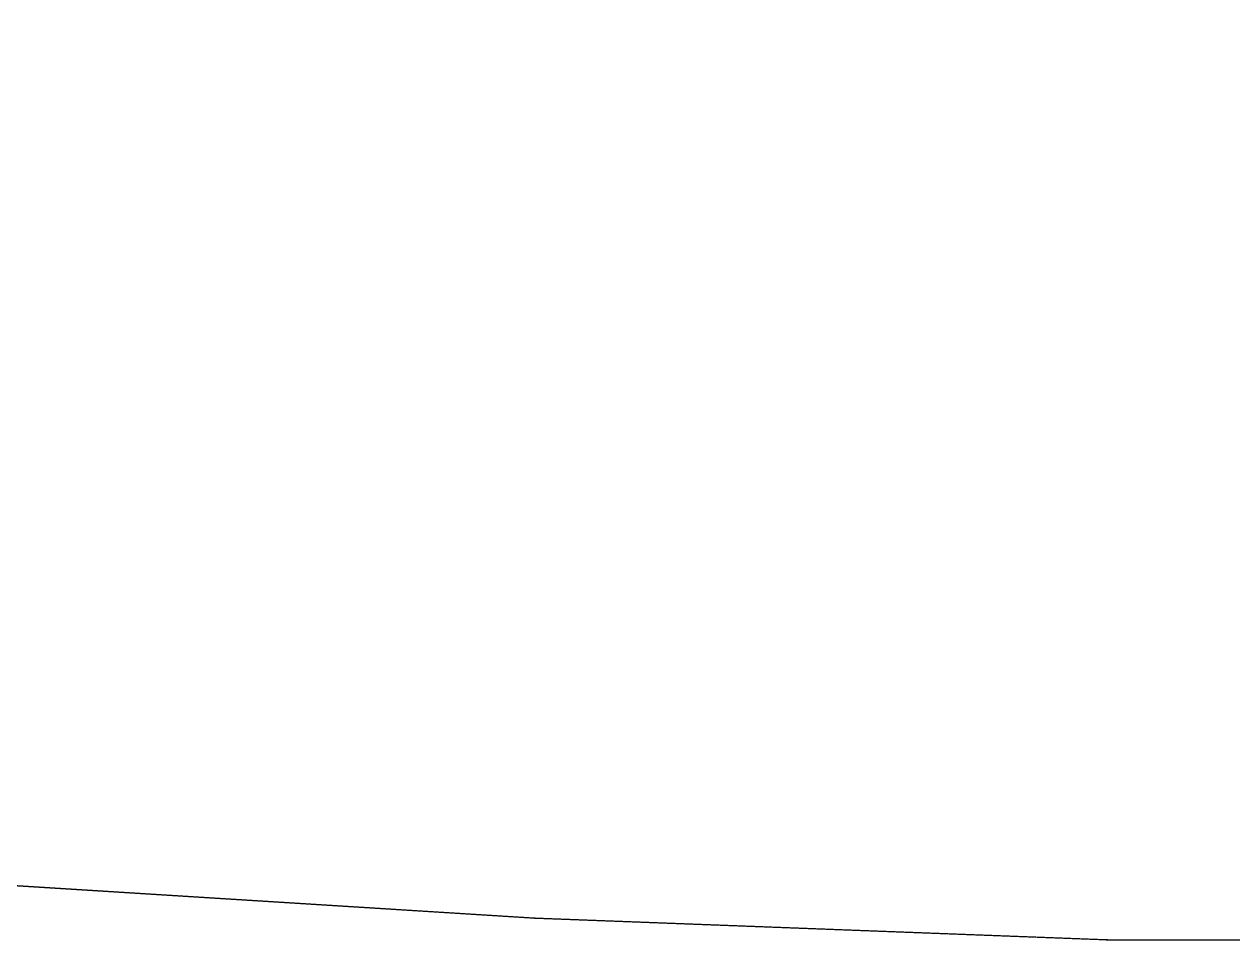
# Model space of a CAD drawing. Header units: inches. Extents: x 2605 to 2965, y 1528 to 1642.
# Drawn here: x 2675.77 to 2685.87, y 1565.31 to 1573.03 of the extents above; entities that cross this region are included whole.
import ezdxf

# ---------------------------------------------------------------- set-up
doc = ezdxf.new("R2010")
doc.units = ezdxf.units.IN
doc.layers.add('table top', color=7, linetype='Continuous')

msp = doc.modelspace()

# ---------------------------------------------------------------- linework, layer by layer
at = {"layer": 'table top', "invisible_edges": 15}
for points in [[(2684.816, 1565.374, 20.5), (2684.82, 1607.135, 20.5), (2680.04, 1606.955, 20.5), (2680.035, 1565.553, 20.5)], [(2680.04, 1606.955, 19.324), (2684.82, 1607.135, 19.324), (2684.827, 1565.374, 19.324), (2680.063, 1565.552, 19.324)], [(2713.603, 1565.314, 20.5), (2713.603, 1607.194, 20.5), (2684.82, 1607.135, 20.5), (2684.816, 1565.374, 20.5)], [(2684.82, 1607.135, 19.324), (2713.603, 1607.194, 19.324), (2713.603, 1565.314, 19.324), (2684.827, 1565.374, 19.324)], [(2675.266, 1606.657, 19.324), (2680.04, 1606.955, 19.324), (2680.063, 1565.552, 19.324), (2675.266, 1565.852, 19.324)], [(2680.035, 1565.553, 20.5), (2680.04, 1606.955, 20.5), (2675.266, 1606.657, 20.5), (2675.266, 1565.852, 20.5)]]:
    msp.add_3dface(points, dxfattribs=at)
at = {"layer": 'table top'}
for points in [[(2675.266, 1565.852, 148.302), (2675.266, 1565.852, 147.126), (2680.04, 1565.553, 147.126), (2680.035, 1565.553, 148.302)], [(2680.035, 1565.553, 148.302), (2680.04, 1565.553, 147.126), (2684.827, 1565.374, 147.126), (2684.816, 1565.374, 148.302)], [(2684.816, 1565.374, 148.302), (2684.827, 1565.374, 147.126), (2713.603, 1565.314, 147.126), (2713.603, 1565.314, 148.302)]]:
    msp.add_3dface(points, dxfattribs=at)

doc.saveas('drawing.dxf')
